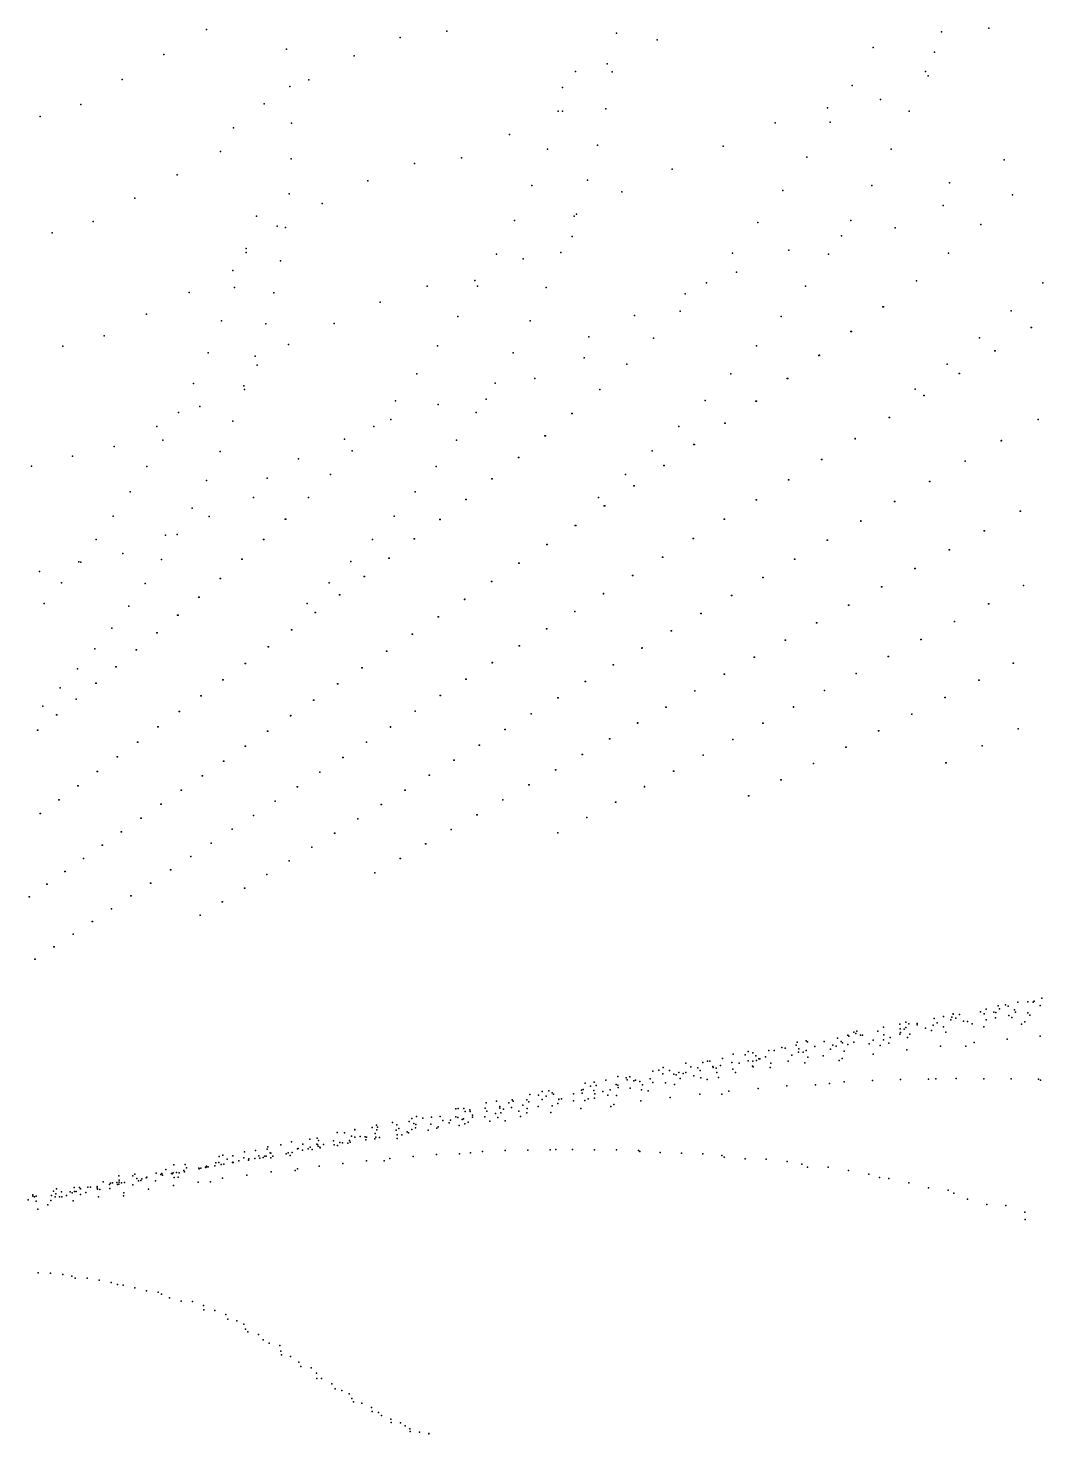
# Model space of a CAD drawing. Extents: x 0 to 4.6, y -1.66 to 1.66.
# Drawn here: x 0.2875 to 0.575, y 0 to 0.3984 of the extents above; entities that cross this region are included whole.
import ezdxf

# ---------------------------------------------------------------- set-up
doc = ezdxf.new("R2010")
doc.units = 0
doc.layers.get('0').update_dxf_attribs({"linetype": 'CONTINUOUS'})

msp = doc.modelspace()

# ---------------------------------------------------------------- linework, layer by layer
at = {"color": 2}
for p in [(0.33807, 0.39805, 12.756), (0.39289, 0.39573, 13.456), (0.40612, 0.3975, 13.456), (0.45422, 0.39693, 20.456), (0.46574, 0.39511, 14.156), (0.54625, 0.39737, 23.256), (0.55965, 0.3984, 14.856), (0.32599, 0.39093, 12.756), (0.36073, 0.39243, 17.656), (0.37986, 0.39059, 13.456), (0.52693, 0.39294, 26.056), (0.54424, 0.3916, 14.856), (0.45159, 0.38832, 14.156), (0.3141, 0.38384, 12.756), (0.36703, 0.38373, 13.456), (0.44261, 0.3861, 23.956), (0.45296, 0.38606, 21.156), (0.54173, 0.38613, 23.956), (0.54248, 0.38485, 14.856), (0.36165, 0.38186, 18.356), (0.43887, 0.38157, 14.156), (0.521, 0.38213, 26.756), (0.30242, 0.3768, 12.756), (0.3544, 0.37692, 13.456), (0.43764, 0.37488, 14.156), (0.43885, 0.37488, 24.656), (0.45114, 0.3755, 21.856), (0.51396, 0.37582, 14.856), (0.529, 0.37816, 14.856), (0.53713, 0.37491, 24.656), (0.29095, 0.37338, 12.756), (0.36208, 0.37151, 19.056), (0.49911, 0.37154, 14.856), (0.51472, 0.37175, 27.456), (0.34568, 0.37016, 13.456), (0.42388, 0.36824, 14.156), (0.34197, 0.36345, 13.456), (0.43469, 0.36411, 25.356), (0.44879, 0.36524, 22.556), (0.48444, 0.36498, 14.856), (0.53204, 0.36413, 25.356), (0.36201, 0.36136, 19.756), (0.39695, 0.35999, 14.156), (0.41031, 0.36165, 14.156), (0.50813, 0.36184, 28.156), (0.56402, 0.3611, 15.556), (0.32975, 0.35678, 13.456), (0.38378, 0.35515, 14.156), (0.44594, 0.35531, 23.256), (0.46997, 0.35847, 14.856), (0.54849, 0.35459, 15.556), (0.36146, 0.35147, 20.456), (0.43017, 0.35376, 26.056), (0.45569, 0.35203, 14.856), (0.50129, 0.3524, 28.856), (0.5265, 0.35379, 26.056), (0.56643, 0.35113, 31.656), (0.31773, 0.35017, 13.456), (0.37082, 0.34871, 14.156), (0.54671, 0.34815, 15.556), (0.30591, 0.3436, 13.456), (0.35223, 0.34507, 23.956), (0.42532, 0.34385, 26.756), (0.44217, 0.3451, 23.956), (0.44286, 0.34565, 14.856), (0.49424, 0.34333, 29.556), (0.52057, 0.34387, 26.756), (0.55739, 0.34274, 32.356), (0.29431, 0.34041, 13.456), (0.35806, 0.34232, 14.156), (0.36046, 0.34185, 21.156), (0.44161, 0.33933, 14.856), (0.51797, 0.33954, 15.556), (0.53314, 0.34176, 15.556), (0.34924, 0.33477, 24.656), (0.34925, 0.33599, 14.156), (0.43841, 0.3348, 24.656), (0.503, 0.33546, 15.556), (0.35901, 0.33249, 21.856), (0.42019, 0.33434, 27.456), (0.42773, 0.33306, 14.856), (0.48702, 0.33461, 30.256), (0.51429, 0.33436, 27.456), (0.5483, 0.33464, 33.056), (0.34551, 0.32972, 14.156), (0.41404, 0.32687, 14.856), (0.48822, 0.32923, 15.556), (0.53917, 0.32681, 33.756), (0.33315, 0.3235, 14.156), (0.34592, 0.3249, 25.356), (0.35715, 0.32342, 22.556), (0.40055, 0.3253, 14.856), (0.41482, 0.32527, 28.156), (0.43426, 0.32493, 25.356), (0.47364, 0.32306, 15.556), (0.47966, 0.32623, 30.956), (0.50772, 0.3253, 28.156), (0.57499, 0.32626, 30.956), (0.38727, 0.32076, 14.856), (0.52969, 0.31937, 34.456), (0.52983, 0.31938, 34.456), (0.32101, 0.31734, 14.156), (0.34232, 0.31544, 26.056), (0.40924, 0.31665, 28.856), (0.42974, 0.31547, 26.056), (0.45925, 0.31696, 15.556), (0.47219, 0.31822, 31.656), (0.50088, 0.31667, 28.856), (0.56605, 0.31825, 31.656), (0.30908, 0.31124, 14.156), (0.35488, 0.31462, 23.256), (0.37419, 0.31472, 14.856), (0.44632, 0.31093, 15.556), (0.5206, 0.31242, 35.156), (0.52074, 0.31244, 35.156), (0.57169, 0.31358, 37.956), (0.57178, 0.31359, 37.956), (0.29735, 0.30829, 14.156), (0.36131, 0.30875, 14.856), (0.40348, 0.30837, 29.556), (0.46466, 0.31055, 32.356), (0.49384, 0.3084, 29.556), (0.55701, 0.31058, 32.356), (0.56142, 0.30697, 38.656), (0.56151, 0.30698, 38.656), (0.33847, 0.30639, 26.756), (0.35179, 0.30539, 23.956), (0.35242, 0.30284, 14.856), (0.4249, 0.30641, 26.756), (0.44506, 0.30497, 15.556), (0.45708, 0.30315, 33.056), (0.51156, 0.30566, 35.856), (0.5117, 0.30567, 35.856), (0.54792, 0.30318, 33.056), (0.39759, 0.30043, 30.256), (0.43107, 0.29907, 15.556), (0.48662, 0.30046, 30.256), (0.50258, 0.29908, 36.556), (0.50272, 0.29909, 36.556), (0.5513, 0.30052, 39.356), (0.55139, 0.30053, 39.356), (0.33439, 0.29772, 27.456), (0.34864, 0.29699, 14.856), (0.3488, 0.29599, 24.656), (0.41977, 0.29775, 27.456), (0.44947, 0.29601, 33.756), (0.53881, 0.29604, 33.756), (0.33618, 0.29121, 14.856), (0.39158, 0.2928, 30.956), (0.40368, 0.29178, 15.556), (0.41727, 0.29325, 15.556), (0.47927, 0.29283, 30.956), (0.49368, 0.29268, 37.256), (0.49381, 0.29269, 37.256), (0.54131, 0.29424, 40.056), (0.5414, 0.29425, 40.056), (0.33011, 0.28947, 28.156), (0.34549, 0.287, 25.356), (0.3903, 0.28752, 15.556), (0.41441, 0.2895, 28.156), (0.44151, 0.28923, 34.456), (0.44161, 0.28923, 34.456), (0.53146, 0.28808, 40.756), (0.53155, 0.28809, 40.756), (0.57362, 0.28746, 43.556), (0.5737, 0.28747, 43.556), (0.32393, 0.2855, 14.856), (0.38548, 0.28552, 31.656), (0.43393, 0.28287, 35.156), (0.43403, 0.28288, 35.156), (0.47181, 0.28554, 31.656), (0.48485, 0.28645, 37.956), (0.48498, 0.28646, 37.956), (0.31188, 0.27985, 14.856), (0.32567, 0.28164, 28.856), (0.37711, 0.28188, 15.556), (0.40883, 0.28166, 28.856), (0.47614, 0.28037, 38.656), (0.47627, 0.28038, 38.656), (0.52177, 0.28205, 41.456), (0.52185, 0.28206, 41.456), (0.56316, 0.28148, 44.256), (0.56324, 0.28149, 44.256), (0.30005, 0.27712, 14.856), (0.34189, 0.27839, 26.056), (0.36414, 0.27631, 15.556), (0.37933, 0.27856, 32.356), (0.42639, 0.2767, 35.856), (0.4265, 0.2767, 35.856), (0.46428, 0.27858, 32.356), (0.51227, 0.27617, 42.156), (0.51236, 0.27618, 42.156), (0.55293, 0.27563, 44.956), (0.553, 0.27564, 44.956), (0.28843, 0.27429, 14.856), (0.32109, 0.27414, 29.556), (0.37314, 0.27185, 33.056), (0.40308, 0.27416, 29.556), (0.4567, 0.27187, 33.056), (0.46756, 0.27445, 39.356), (0.46769, 0.27446, 39.356), (0.31639, 0.26694, 30.256), (0.33804, 0.27017, 26.756), (0.35518, 0.27081, 15.556), (0.39719, 0.26697, 30.256), (0.41891, 0.27068, 36.556), (0.41901, 0.27068, 36.556), (0.45909, 0.26867, 40.056), (0.45922, 0.26868, 40.056), (0.50293, 0.27041, 42.856), (0.50301, 0.27042, 42.856), (0.54286, 0.26988, 45.656), (0.54293, 0.26989, 45.656), (0.35137, 0.26538, 15.556), (0.36693, 0.26537, 33.756), (0.41149, 0.26484, 37.256), (0.41159, 0.26484, 37.256), (0.44911, 0.26539, 33.756), (0.45074, 0.26301, 40.756), (0.45086, 0.26302, 40.756), (0.49373, 0.26475, 43.556), (0.49381, 0.26476, 43.556), (0.53298, 0.26422, 46.356), (0.53305, 0.26423, 46.356), (0.31161, 0.26005, 30.956), (0.33397, 0.26231, 27.456), (0.33881, 0.26002, 15.556), (0.36036, 0.25923, 34.456), (0.36047, 0.25923, 34.456), (0.39118, 0.26007, 30.956), (0.40414, 0.25916, 37.956), (0.40423, 0.25916, 37.956), (0.48473, 0.25921, 44.256), (0.4848, 0.25922, 44.256), (0.56853, 0.26146, 49.156), (0.56863, 0.26147, 49.156), (0.44251, 0.25747, 41.456), (0.44263, 0.25748, 41.456), (0.52337, 0.25871, 47.056), (0.52345, 0.25872, 47.056), (0.55838, 0.25597, 49.856), (0.55847, 0.25597, 49.856), (0.30677, 0.25347, 31.656), (0.32646, 0.25474, 15.556), (0.3297, 0.25485, 28.156), (0.35418, 0.25347, 35.156), (0.35429, 0.25347, 35.156), (0.3851, 0.25349, 31.656), (0.39688, 0.25362, 38.656), (0.39697, 0.25362, 38.656), (0.43446, 0.25208, 42.156), (0.43458, 0.25209, 42.156), (0.47591, 0.25379, 44.956), (0.47599, 0.2538, 44.956), (0.51392, 0.25328, 47.756), (0.51399, 0.25329, 47.756), (0.30187, 0.24719, 32.356), (0.30239, 0.24702, 15.556), (0.31432, 0.24953, 15.556), (0.32526, 0.24779, 28.856), (0.34803, 0.24788, 35.856), (0.34813, 0.24788, 35.856), (0.37895, 0.24722, 32.356), (0.38972, 0.24822, 39.356), (0.38982, 0.24823, 39.356), (0.46725, 0.24847, 45.656), (0.46733, 0.24848, 45.656), (0.50464, 0.24793, 48.456), (0.50471, 0.24793, 48.456), (0.5484, 0.25053, 50.556), (0.54849, 0.25054, 50.556), (0.29068, 0.24442, 15.556), (0.42654, 0.24679, 42.856), (0.42665, 0.24679, 42.856), (0.45875, 0.24323, 46.356), (0.45882, 0.24324, 46.356), (0.53874, 0.24525, 51.256), (0.53883, 0.24526, 51.256), (0.29694, 0.24115, 33.056), (0.32068, 0.24102, 29.556), (0.34192, 0.24244, 36.556), (0.34202, 0.24244, 36.556), (0.37277, 0.24117, 33.056), (0.38266, 0.24296, 40.056), (0.38275, 0.24296, 40.056), (0.41874, 0.24159, 43.556), (0.41885, 0.2416, 43.556), (0.49564, 0.24272, 49.156), (0.49571, 0.24272, 49.156), (0.52924, 0.24004, 51.956), (0.52932, 0.24005, 51.956), (0.56948, 0.24041, 54.056), (0.56954, 0.24042, 54.056), (0.292, 0.23533, 33.756), (0.33586, 0.23716, 37.256), (0.33596, 0.23716, 37.256), (0.36657, 0.23535, 33.756), (0.3757, 0.23781, 40.756), (0.37579, 0.23781, 40.756), (0.4111, 0.23651, 44.256), (0.41121, 0.23652, 44.256), (0.45048, 0.23812, 47.056), (0.45055, 0.23813, 47.056), (0.48679, 0.23759, 49.856), (0.48686, 0.23759, 49.856), (0.55959, 0.23524, 54.756), (0.55964, 0.23525, 54.756), (0.316, 0.23456, 30.256), (0.32986, 0.23203, 37.956), (0.32996, 0.23203, 37.956), (0.36884, 0.23277, 41.456), (0.36893, 0.23277, 41.456), (0.40363, 0.23153, 44.956), (0.40374, 0.23154, 44.956), (0.44234, 0.2331, 47.756), (0.44242, 0.23311, 47.756), (0.47809, 0.23251, 50.556), (0.47816, 0.23252, 50.556), (0.51991, 0.2349, 52.656), (0.52, 0.23491, 52.656), (0.31122, 0.22837, 30.956), (0.36213, 0.22786, 42.156), (0.36222, 0.22786, 42.156), (0.43435, 0.22814, 48.456), (0.43442, 0.22815, 48.456), (0.46967, 0.22758, 51.256), (0.46974, 0.22759, 51.256), (0.51086, 0.2299, 53.356), (0.51095, 0.2299, 53.356), (0.54994, 0.23019, 55.456), (0.55, 0.2302, 55.456), (0.32394, 0.22703, 38.656), (0.32403, 0.22703, 38.656), (0.39628, 0.22664, 45.656), (0.39638, 0.22665, 45.656), (0.42661, 0.22331, 49.156), (0.42668, 0.22332, 49.156), (0.50195, 0.22495, 54.056), (0.50203, 0.22495, 54.056), (0.54044, 0.22518, 56.156), (0.54049, 0.22518, 56.156), (0.30638, 0.22247, 31.656), (0.3181, 0.22216, 39.356), (0.31819, 0.22216, 39.356), (0.35553, 0.22304, 42.856), (0.35561, 0.22305, 42.856), (0.38907, 0.22184, 46.356), (0.38917, 0.22184, 46.356), (0.46138, 0.22272, 51.956), (0.46144, 0.22273, 51.956), (0.49323, 0.22008, 54.756), (0.49331, 0.22009, 54.756), (0.53116, 0.22028, 56.856), (0.53122, 0.22028, 56.856), (0.30149, 0.21686, 32.356), (0.31233, 0.21742, 40.056), (0.31243, 0.21742, 40.056), (0.34902, 0.21832, 43.556), (0.34911, 0.21832, 43.556), (0.38205, 0.21715, 47.056), (0.38216, 0.21715, 47.056), (0.41899, 0.21856, 49.856), (0.41906, 0.21857, 49.856), (0.45325, 0.21792, 52.656), (0.45331, 0.21793, 52.656), (0.48473, 0.21533, 55.456), (0.48481, 0.21533, 55.456), (0.52206, 0.21546, 57.556), (0.52212, 0.21546, 57.556), (0.56659, 0.21845, 58.956), (0.56664, 0.21845, 58.956), (0.29657, 0.21147, 33.056), (0.30665, 0.21277, 40.756), (0.30674, 0.21278, 40.756), (0.34266, 0.21369, 44.256), (0.34274, 0.2137, 44.256), (0.37516, 0.21253, 47.756), (0.37526, 0.21254, 47.756), (0.4115, 0.21386, 50.556), (0.41157, 0.21387, 50.556), (0.44536, 0.21324, 53.356), (0.44543, 0.21325, 53.356), (0.55686, 0.21357, 59.656), (0.55692, 0.21357, 59.656), (0.30106, 0.20823, 41.456), (0.30114, 0.20823, 41.456), (0.33643, 0.20917, 44.956), (0.33651, 0.20917, 44.956), (0.36838, 0.20798, 48.456), (0.36848, 0.20798, 48.456), (0.40425, 0.20929, 51.256), (0.40432, 0.2093, 51.256), (0.43759, 0.20862, 54.056), (0.43765, 0.20863, 54.056), (0.47635, 0.21061, 56.156), (0.47643, 0.21062, 56.156), (0.51308, 0.21067, 58.256), (0.51313, 0.21068, 58.256), (0.54725, 0.20874, 60.356), (0.54731, 0.20874, 60.356), (0.29164, 0.20627, 33.756), (0.29558, 0.20381, 42.156), (0.29567, 0.20381, 42.156), (0.33031, 0.20472, 45.656), (0.33038, 0.20472, 45.656), (0.36181, 0.20354, 49.156), (0.36191, 0.20355, 49.156), (0.39712, 0.20478, 51.956), (0.39719, 0.20479, 51.956), (0.42999, 0.20408, 54.756), (0.43005, 0.20408, 54.756), (0.46818, 0.206, 56.856), (0.46825, 0.206, 56.856), (0.50431, 0.206, 58.956), (0.50437, 0.20601, 58.956), (0.53782, 0.20399, 61.056), (0.53787, 0.204, 61.056), (0.29019, 0.19947, 42.856), (0.29027, 0.19947, 42.856), (0.32429, 0.20035, 46.356), (0.32437, 0.20035, 46.356), (0.39012, 0.20033, 52.656), (0.39019, 0.20034, 52.656), (0.42258, 0.19963, 55.456), (0.42264, 0.19964, 55.456), (0.46016, 0.20146, 57.556), (0.46023, 0.20147, 57.556), (0.49566, 0.20138, 59.656), (0.49571, 0.20138, 59.656), (0.52846, 0.19928, 61.756), (0.52851, 0.19928, 61.756), (0.56799, 0.19981, 63.156), (0.56803, 0.19981, 63.156), (0.31845, 0.19608, 47.056), (0.31853, 0.19608, 47.056), (0.35535, 0.19918, 49.856), (0.35544, 0.19918, 49.856), (0.38333, 0.196, 53.356), (0.38339, 0.19601, 53.356), (0.41528, 0.19523, 56.156), (0.41534, 0.19523, 56.156), (0.45224, 0.19696, 58.256), (0.45231, 0.19697, 58.256), (0.48711, 0.1968, 60.356), (0.48716, 0.19681, 60.356), (0.3127, 0.19188, 47.756), (0.31277, 0.19188, 47.756), (0.349, 0.19486, 50.556), (0.34909, 0.19487, 50.556), (0.37664, 0.19171, 54.056), (0.37671, 0.19172, 54.056), (0.44451, 0.19256, 58.956), (0.44459, 0.19257, 58.956), (0.47871, 0.19231, 61.056), (0.47876, 0.19231, 61.056), (0.51918, 0.19461, 62.456), (0.51923, 0.19462, 62.456), (0.55775, 0.19498, 63.856), (0.5578, 0.19498, 63.856), (0.30705, 0.18774, 48.456), (0.30712, 0.18774, 48.456), (0.34285, 0.19066, 51.256), (0.34294, 0.19067, 51.256), (0.3701, 0.18749, 54.756), (0.37016, 0.1875, 54.756), (0.40815, 0.19092, 56.856), (0.40821, 0.19092, 56.856), (0.43688, 0.18821, 59.656), (0.43696, 0.18822, 59.656), (0.47038, 0.18784, 61.756), (0.47043, 0.18785, 61.756), (0.50997, 0.19, 63.156), (0.51002, 0.19, 63.156), (0.54753, 0.19018, 64.556), (0.54757, 0.19019, 64.556), (0.30157, 0.1837, 49.156), (0.30165, 0.1837, 49.156), (0.3368, 0.18651, 51.956), (0.33689, 0.18652, 51.956), (0.36373, 0.18338, 55.456), (0.36379, 0.18338, 55.456), (0.40116, 0.18668, 57.556), (0.40121, 0.18668, 57.556), (0.42934, 0.1839, 60.356), (0.42942, 0.18391, 60.356), (0.46212, 0.18342, 62.456), (0.46217, 0.18343, 62.456), (0.50078, 0.18539, 63.856), (0.50083, 0.1854, 63.856), (0.29619, 0.17973, 49.856), (0.29626, 0.17973, 49.856), (0.33087, 0.18242, 52.656), (0.33095, 0.18243, 52.656), (0.35744, 0.17929, 56.156), (0.3575, 0.17929, 56.156), (0.39425, 0.18247, 58.256), (0.39431, 0.18248, 58.256), (0.42195, 0.17968, 61.056), (0.42202, 0.17968, 61.056), (0.4916, 0.18082, 64.556), (0.49164, 0.18082, 64.556), (0.2909, 0.1758, 50.556), (0.29097, 0.1758, 50.556), (0.32511, 0.17844, 53.356), (0.3252, 0.17845, 53.356), (0.38752, 0.17836, 58.956), (0.38757, 0.17836, 58.956), (0.4146, 0.17547, 61.756), (0.41467, 0.17547, 61.756), (0.45392, 0.17905, 63.156), (0.45397, 0.17905, 63.156), (0.31944, 0.1745, 54.056), (0.31952, 0.1745, 54.056), (0.34528, 0.17135, 57.556), (0.34534, 0.17136, 57.556), (0.3513, 0.17529, 56.856), (0.35136, 0.17529, 56.856), (0.38087, 0.17429, 59.656), (0.38092, 0.1743, 59.656), (0.40739, 0.17131, 62.456), (0.44574, 0.17469, 63.856), (0.44579, 0.17469, 63.856), (0.31389, 0.17062, 54.756), (0.31397, 0.17062, 54.756), (0.33934, 0.16745, 58.256), (0.3394, 0.16745, 58.256), (0.3743, 0.17026, 60.356), (0.37435, 0.17027, 60.356), (0.40732, 0.17131, 62.456), (0.43757, 0.17035, 64.556), (0.43761, 0.17036, 64.556), (0.30848, 0.16683, 55.456), (0.30856, 0.16684, 55.456), (0.33355, 0.16363, 58.956), (0.3336, 0.16364, 58.956), (0.36785, 0.16631, 61.056), (0.3679, 0.16631, 61.056), (0.4001, 0.16719, 63.156), (0.40016, 0.1672, 63.156), (0.29794, 0.15939, 56.856), (0.29802, 0.15939, 56.856), (0.30315, 0.16307, 56.156), (0.30323, 0.16307, 56.156), (0.32782, 0.15986, 59.656), (0.32788, 0.15986, 59.656), (0.36144, 0.16238, 61.756), (0.36149, 0.16238, 61.756), (0.39288, 0.16309, 63.856), (0.39295, 0.16309, 63.856), (0.29284, 0.15576, 57.556), (0.29292, 0.15577, 57.556), (0.32216, 0.15612, 60.356), (0.32222, 0.15612, 60.356), (0.3551, 0.15849, 62.456), (0.35515, 0.15849, 62.456), (0.38568, 0.15901, 64.556), (0.38575, 0.15901, 64.556), (0.2878, 0.15217, 58.256), (0.28788, 0.15218, 58.256), (0.31661, 0.15245, 61.056), (0.31667, 0.15245, 61.056), (0.3488, 0.15464, 63.156), (0.34885, 0.15465, 63.156), (0.3111, 0.1488, 61.756), (0.31115, 0.1488, 61.756), (0.34251, 0.1508, 63.856), (0.34256, 0.15081, 63.856), (0.30564, 0.14519, 62.456), (0.30569, 0.14519, 62.456), (0.33623, 0.14699, 64.556), (0.33628, 0.14699, 64.556), (0.30022, 0.14162, 63.156), (0.30027, 0.14162, 63.156), (0.29481, 0.13805, 63.856), (0.29485, 0.13806, 63.856), (0.2894, 0.13452, 64.556), (0.28945, 0.13452, 64.556), (0.55736, 0.11965, 70.156), (0.55893, 0.12039, 67.356), (0.56113, 0.11956, 65.256), (0.56231, 0.12132, 68.056), (0.56272, 0.12043, 72.556), (0.56442, 0.12158, 70.956), (0.56516, 0.12126, 68.756), (0.56699, 0.12021, 71.756), (0.56723, 0.11954, 69.456), (0.5679, 0.12236, 70.156), (0.57077, 0.12241, 66.656), (0.57224, 0.12233, 69.456), (0.57254, 0.12263, 71.756), (0.57423, 0.12145, 73.356), (0.57472, 0.12346, 67.356), (0.53448, 0.11616, 68.756), (0.5362, 0.1167, 69.456), (0.53705, 0.11622, 70.156), (0.53937, 0.11635, 70.956), (0.53939, 0.11597, 66.656), (0.54392, 0.11583, 72.556), (0.54417, 0.11775, 71.756), (0.54503, 0.11651, 65.256), (0.54686, 0.11832, 68.056), (0.5489, 0.11736, 73.356), (0.54924, 0.11814, 72.556), (0.54958, 0.11909, 68.756), (0.54958, 0.11897, 70.956), (0.55032, 0.11778, 65.956), (0.5514, 0.11881, 69.456), (0.55248, 0.11693, 70.156), (0.55362, 0.11686, 74.156), (0.55497, 0.11618, 66.656), (0.55839, 0.11904, 71.756), (0.55893, 0.11734, 67.356), (0.5616, 0.11787, 73.356), (0.56171, 0.11942, 73.356), (0.56539, 0.11853, 74.156), (0.56622, 0.118, 65.956), (0.56891, 0.1161, 74.956), (0.56991, 0.11681, 74.956), (0.57076, 0.11929, 66.656), (0.57133, 0.11869, 74.156), (0.5168, 0.11214, 68.056), (0.51973, 0.11304, 70.956), (0.52002, 0.11273, 71.756), (0.52147, 0.11384, 69.456), (0.52202, 0.11348, 72.556), (0.52225, 0.11417, 70.156), (0.52328, 0.11304, 73.356), (0.52391, 0.11304, 66.656), (0.52694, 0.11161, 65.956), (0.52821, 0.11409, 67.356), (0.52986, 0.11524, 71.756), (0.52987, 0.11165, 74.156), (0.52997, 0.1131, 74.156), (0.53172, 0.11235, 68.056), (0.53448, 0.11324, 68.756), (0.53453, 0.1148, 65.956), (0.53465, 0.11372, 70.956), (0.53567, 0.11471, 72.556), (0.53613, 0.11521, 73.356), (0.53667, 0.11231, 74.956), (0.53729, 0.11327, 65.256), (0.54178, 0.115, 74.156), (0.54346, 0.11429, 67.356), (0.54685, 0.11533, 68.056), (0.54748, 0.11386, 74.956), (0.55823, 0.11537, 74.956), (0.5649, 0.11183, 75.756), (0.57425, 0.1127, 75.756), (0.48727, 0.10763, 71.756), (0.49152, 0.10837, 70.956), (0.4928, 0.10796, 69.456), (0.49735, 0.10863, 73.356), (0.49886, 0.10868, 72.556), (0.50108, 0.10954, 71.756), (0.50196, 0.10934, 68.056), (0.5051, 0.11012, 68.756), (0.5054, 0.11106, 70.956), (0.50576, 0.10815, 67.356), (0.50583, 0.10916, 74.156), (0.50704, 0.10815, 69.456), (0.5079, 0.11139, 70.156), (0.5079, 0.10862, 70.156), (0.5083, 0.11109, 72.556), (0.51035, 0.1098, 73.356), (0.51304, 0.11122, 67.356), (0.51485, 0.10905, 74.956), (0.51547, 0.1102, 71.756), (0.51647, 0.10991, 66.656), (0.51788, 0.11117, 74.156), (0.51821, 0.11086, 73.356), (0.51874, 0.10844, 65.956), (0.51969, 0.11032, 68.756), (0.52146, 0.11099, 69.456), (0.52579, 0.11058, 74.956), (0.52689, 0.10763, 75.756), (0.52892, 0.11004, 65.256), (0.53131, 0.11073, 74.956), (0.53648, 0.1088, 75.756), (0.54602, 0.1099, 75.756), (0.55319, 0.10991, 75.756), (0.55549, 0.1109, 75.756), (0.46744, 0.10381, 72.556), (0.47388, 0.10505, 71.756), (0.47528, 0.10407, 73.356), (0.47719, 0.10371, 66.656), (0.47866, 0.10528, 69.456), (0.47998, 0.10566, 70.156), (0.48068, 0.10563, 72.556), (0.48151, 0.10408, 74.156), (0.48161, 0.10381, 74.956), (0.48241, 0.10362, 65.256), (0.48364, 0.10444, 68.756), (0.48427, 0.10636, 73.356), (0.48686, 0.10529, 65.956), (0.48892, 0.10508, 74.156), (0.49061, 0.10738, 68.756), (0.49151, 0.10569, 70.956), (0.49276, 0.10425, 74.956), (0.49285, 0.10559, 74.956), (0.49288, 0.10403, 66.656), (0.49371, 0.10713, 74.156), (0.49385, 0.10585, 70.156), (0.49449, 0.10626, 72.556), (0.49484, 0.10633, 68.056), (0.49642, 0.10684, 65.256), (0.49776, 0.10381, 75.756), (0.49789, 0.1051, 67.356), (0.50287, 0.10562, 65.956), (0.50383, 0.10734, 74.956), (0.50753, 0.10516, 75.756), (0.50843, 0.1068, 66.656), (0.51274, 0.10717, 65.256), (0.51724, 0.1058, 75.756), (0.51815, 0.10643, 75.756), (0.44783, 0.0997, 71.756), (0.45117, 0.10029, 70.956), (0.4546, 0.10133, 72.556), (0.4569, 0.10086, 74.156), (0.4572, 0.10036, 68.056), (0.45797, 0.10118, 73.356), (0.45913, 0.10009, 74.956), (0.45959, 0.10025, 70.156), (0.46077, 0.09988, 71.756), (0.46372, 0.1006, 66.656), (0.4645, 0.10282, 70.956), (0.46621, 0.10305, 70.156), (0.46729, 0.10206, 67.356), (0.46924, 0.10299, 74.156), (0.4704, 0.10196, 74.956), (0.47112, 0.10178, 73.356), (0.47186, 0.10241, 69.456), (0.47223, 0.10068, 68.056), (0.47312, 0.10213, 65.956), (0.47388, 0.10246, 71.756), (0.47611, 0.10151, 68.756), (0.47792, 0.10301, 70.956), (0.47804, 0.10087, 75.756), (0.4799, 0.10043, 65.256), (0.48266, 0.10238, 67.356), (0.48306, 0.10101, 75.756), (0.48713, 0.10334, 68.056), (0.48793, 0.10243, 75.756), (0.51869, 0.09977, 76.556), (0.52671, 0.10019, 76.556), (0.53468, 0.10041, 76.556), (0.54261, 0.10049, 76.556), (0.54465, 0.10064, 76.556), (0.55047, 0.1007, 76.556), (0.55829, 0.10067, 76.556), (0.56605, 0.10067, 76.556), (0.57376, 0.10049, 76.556), (0.57429, 0.10025, 76.556), (0.42961, 0.0962, 72.556), (0.43209, 0.09598, 74.156), (0.43311, 0.09708, 73.356), (0.43424, 0.09567, 68.756), (0.43498, 0.09726, 71.756), (0.43597, 0.09669, 69.456), (0.43638, 0.09626, 74.956), (0.44201, 0.09637, 72.556), (0.4443, 0.09737, 68.056), (0.44449, 0.09654, 74.156), (0.44476, 0.09758, 70.956), (0.44534, 0.09944, 73.356), (0.44685, 0.09859, 68.756), (0.44778, 0.09727, 74.956), (0.44809, 0.0964, 75.756), (0.44842, 0.09871, 74.156), (0.45031, 0.09699, 69.456), (0.45174, 0.09598, 67.356), (0.45243, 0.09746, 70.156), (0.45411, 0.09901, 67.356), (0.45422, 0.09587, 65.956), (0.45459, 0.09885, 72.556), (0.45468, 0.09819, 74.956), (0.45807, 0.09797, 75.756), (0.46131, 0.09751, 66.656), (0.46155, 0.0989, 68.756), (0.46314, 0.09726, 65.256), (0.46452, 0.09955, 69.456), (0.46808, 0.09951, 75.756), (0.47066, 0.09899, 65.956), (0.47778, 0.0963, 76.556), (0.48406, 0.0963, 76.556), (0.48606, 0.09714, 76.556), (0.4943, 0.09793, 76.556), (0.50248, 0.09865, 76.556), (0.51061, 0.0989, 76.556), (0.51452, 0.09926, 76.556), (0.40863, 0.09213, 74.156), (0.4093, 0.09219, 73.356), (0.41093, 0.09217, 70.956), (0.41265, 0.09187, 70.156), (0.41701, 0.09229, 74.956), (0.41728, 0.09386, 72.556), (0.42018, 0.09434, 74.156), (0.42112, 0.09235, 73.356), (0.42113, 0.09277, 65.956), (0.42213, 0.09203, 71.756), (0.42367, 0.09383, 69.456), (0.42444, 0.09246, 70.956), (0.42463, 0.09467, 70.156), (0.4249, 0.09428, 74.956), (0.42768, 0.09313, 75.756), (0.4288, 0.09464, 71.756), (0.42884, 0.09224, 66.656), (0.4294, 0.09411, 65.256), (0.43198, 0.09275, 68.756), (0.43311, 0.09472, 73.356), (0.43597, 0.09297, 67.356), (0.43753, 0.09362, 65.956), (0.43784, 0.09488, 70.956), (0.43787, 0.09479, 75.756), (0.43859, 0.09496, 70.156), (0.44198, 0.0944, 68.056), (0.4441, 0.09226, 76.556), (0.4452, 0.09445, 66.656), (0.44612, 0.09497, 65.256), (0.448, 0.09519, 75.756), (0.4526, 0.09281, 76.556), (0.4534, 0.09335, 76.556), (0.46104, 0.09438, 76.556), (0.46944, 0.09536, 76.556), (0.39075, 0.08824, 74.956), (0.39547, 0.08849, 68.056), (0.39619, 0.08941, 71.756), (0.39674, 0.08797, 75.756), (0.39733, 0.08766, 74.156), (0.39755, 0.08996, 73.356), (0.39934, 0.08946, 70.956), (0.40158, 0.08775, 68.756), (0.40182, 0.08976, 74.956), (0.4042, 0.08997, 67.356), (0.40495, 0.08883, 72.556), (0.40675, 0.08813, 69.456), (0.40712, 0.08888, 75.756), (0.40863, 0.0899, 74.156), (0.40921, 0.08969, 71.756), (0.4105, 0.08908, 70.156), (0.41087, 0.08931, 68.056), (0.41122, 0.08787, 65.256), (0.41135, 0.09134, 72.556), (0.4122, 0.08836, 66.656), (0.41276, 0.09139, 66.656), (0.41336, 0.09028, 74.956), (0.41339, 0.08972, 75.756), (0.4169, 0.08985, 68.756), (0.41743, 0.09144, 75.756), (0.41829, 0.08858, 76.556), (0.41994, 0.09079, 67.356), (0.42056, 0.08969, 65.956), (0.42146, 0.09097, 69.456), (0.42269, 0.0887, 76.556), (0.42655, 0.09144, 68.056), (0.42695, 0.08992, 76.556), (0.42882, 0.09098, 65.256), (0.43555, 0.09111, 76.556), (0.36934, 0.08378, 72.556), (0.37509, 0.0854, 74.156), (0.37711, 0.0853, 69.456), (0.37914, 0.08438, 75.756), (0.38001, 0.08618, 74.956), (0.38001, 0.08411, 74.956), (0.38006, 0.08631, 72.556), (0.38161, 0.0843, 70.156), (0.383, 0.08417, 71.756), (0.38338, 0.08405, 70.956), (0.38501, 0.08679, 71.756), (0.38581, 0.08516, 73.356), (0.386, 0.08408, 68.756), (0.38617, 0.08751, 74.156), (0.38631, 0.08619, 75.756), (0.38652, 0.08696, 68.756), (0.38709, 0.08402, 67.356), (0.3918, 0.08608, 69.456), (0.39191, 0.08756, 73.356), (0.39201, 0.08368, 76.556), (0.39209, 0.08473, 76.556), (0.39256, 0.08657, 72.556), (0.39334, 0.08478, 65.256), (0.39493, 0.08556, 68.056), (0.39529, 0.08535, 66.656), (0.39616, 0.08631, 70.156), (0.39726, 0.08675, 70.956), (0.40082, 0.08608, 76.556), (0.4033, 0.08662, 65.956), (0.40365, 0.08698, 67.356), (0.40958, 0.08741, 76.556), (0.34882, 0.07993, 74.956), (0.35188, 0.08034, 73.356), (0.35526, 0.08071, 75.756), (0.35545, 0.08136, 70.956), (0.35912, 0.08189, 74.956), (0.3621, 0.08276, 73.356), (0.36226, 0.07975, 68.056), (0.36384, 0.08076, 66.656), (0.36401, 0.08087, 74.156), (0.36526, 0.08043, 76.556), (0.36533, 0.08209, 75.756), (0.3668, 0.08078, 70.156), (0.3673, 0.08354, 70.156), (0.36741, 0.08126, 72.556), (0.36795, 0.08057, 65.956), (0.36929, 0.0821, 70.956), (0.3695, 0.08203, 74.956), (0.36963, 0.08155, 71.756), (0.36976, 0.08314, 74.156), (0.37016, 0.08122, 68.756), (0.37026, 0.08107, 67.356), (0.37121, 0.08197, 65.956), (0.37401, 0.08301, 73.356), (0.37423, 0.08189, 76.556), (0.37518, 0.08173, 65.256), (0.37582, 0.08256, 75.756), (0.3766, 0.08248, 69.456), (0.3781, 0.08235, 66.656), (0.3785, 0.08315, 65.256), (0.37873, 0.08265, 68.056), (0.38315, 0.08333, 76.556), (0.38576, 0.08358, 65.956), (0.41619, 0.08001, 77.356), (0.42263, 0.0803, 77.356), (0.42903, 0.08045, 77.356), (0.43539, 0.0805, 77.356), (0.43702, 0.08058, 77.356), (0.4417, 0.08057, 77.356), (0.44797, 0.08049, 77.356), (0.4542, 0.08049, 77.356), (0.46038, 0.08031, 77.356), (0.46081, 0.08006, 77.356), (0.46653, 0.07976, 77.356), (0.32875, 0.07623, 72.556), (0.332, 0.07631, 74.156), (0.33803, 0.07586, 76.556), (0.33816, 0.0757, 65.256), (0.33851, 0.0757, 74.956), (0.3404, 0.076, 70.956), (0.34071, 0.07686, 68.756), (0.34155, 0.07692, 72.556), (0.34164, 0.07859, 74.156), (0.34223, 0.07635, 71.756), (0.34269, 0.07895, 71.756), (0.34295, 0.07645, 66.656), (0.34386, 0.07782, 74.956), (0.34544, 0.07688, 69.456), (0.3455, 0.07884, 75.756), (0.3455, 0.07696, 75.756), (0.34554, 0.07688, 68.056), (0.34716, 0.07741, 76.556), (0.3486, 0.07821, 68.056), (0.34991, 0.07759, 65.956), (0.35005, 0.07793, 73.356), (0.35175, 0.07803, 70.156), (0.35287, 0.07883, 74.156), (0.35317, 0.07815, 67.356), (0.35406, 0.07837, 68.756), (0.35458, 0.07874, 72.556), (0.35497, 0.07867, 70.956), (0.35604, 0.07966, 71.756), (0.35624, 0.07821, 76.556), (0.35629, 0.07951, 67.356), (0.35678, 0.07871, 65.256), (0.36064, 0.07939, 66.656), (0.36114, 0.07967, 69.456), (0.36172, 0.07894, 76.556), (0.36994, 0.07591, 77.356), (0.37668, 0.07667, 77.356), (0.38337, 0.07739, 77.356), (0.38841, 0.07739, 77.356), (0.39002, 0.07804, 77.356), (0.39663, 0.07864, 77.356), (0.40319, 0.07918, 77.356), (0.40971, 0.07937, 77.356), (0.41285, 0.07964, 77.356), (0.47263, 0.0796, 77.356), (0.47869, 0.07939, 77.356), (0.48408, 0.07894, 77.356), (0.48471, 0.07843, 77.356), (0.49068, 0.07796, 77.356), (0.49661, 0.07786, 77.356), (0.50251, 0.07717, 77.356), (0.50674, 0.07642, 77.356), (0.31321, 0.07311, 73.356), (0.31332, 0.07193, 70.956), (0.31714, 0.07316, 75.756), (0.31771, 0.07358, 74.956), (0.31832, 0.07238, 67.356), (0.31873, 0.07174, 74.156), (0.31938, 0.07182, 65.256), (0.31967, 0.07229, 76.556), (0.32092, 0.07259, 70.156), (0.32115, 0.07274, 68.756), (0.32377, 0.07385, 70.156), (0.32506, 0.07353, 66.656), (0.32541, 0.07378, 73.356), (0.3256, 0.07334, 70.956), (0.32651, 0.07494, 75.756), (0.32816, 0.0738, 74.956), (0.32819, 0.07375, 71.756), (0.3283, 0.07372, 72.556), (0.32859, 0.07403, 68.056), (0.32885, 0.0727, 76.556), (0.32949, 0.07411, 69.456), (0.32996, 0.07272, 65.256), (0.33027, 0.07402, 74.156), (0.33165, 0.07463, 65.956), (0.33176, 0.07429, 76.556), (0.33241, 0.0754, 69.456), (0.33584, 0.07526, 67.356), (0.33594, 0.07507, 75.756), (0.33645, 0.0753, 70.156), (0.33772, 0.07555, 68.756), (0.33782, 0.07552, 73.356), (0.34258, 0.07243, 77.356), (0.34949, 0.07336, 77.356), (0.35635, 0.07426, 77.356), (0.36317, 0.07468, 77.356), (0.3638, 0.07511, 77.356), (0.50835, 0.07563, 77.356), (0.51416, 0.0756, 77.356), (0.51993, 0.07462, 77.356), (0.52565, 0.07357, 77.356), (0.52869, 0.07264, 77.356), (0.53133, 0.07242, 77.356), (0.28886, 0.06777, 66.656), (0.29471, 0.06879, 65.956), (0.29534, 0.06807, 70.956), (0.29551, 0.06946, 74.156), (0.29698, 0.06863, 69.456), (0.29943, 0.06861, 71.756), (0.29995, 0.06832, 73.356), (0.3005, 0.06979, 65.256), (0.30064, 0.06866, 67.356), (0.30114, 0.06873, 72.556), (0.30208, 0.0698, 71.756), (0.30232, 0.06945, 76.556), (0.30232, 0.06781, 76.556), (0.30389, 0.06838, 68.056), (0.3044, 0.06996, 68.756), (0.30518, 0.06989, 70.156), (0.30701, 0.06975, 66.656), (0.30702, 0.07008, 74.156), (0.30714, 0.06931, 74.956), (0.30777, 0.0693, 75.756), (0.30874, 0.07145, 74.956), (0.31057, 0.0707, 70.956), (0.3106, 0.06952, 67.356), (0.31086, 0.07109, 76.556), (0.31144, 0.07119, 68.056), (0.31263, 0.07123, 75.756), (0.31279, 0.07071, 73.356), (0.31323, 0.0708, 65.956), (0.31333, 0.07136, 69.456), (0.31392, 0.07117, 71.756), (0.31461, 0.06832, 77.356), (0.31483, 0.07122, 72.556), (0.31718, 0.07062, 66.656), (0.32162, 0.0694, 77.356), (0.32361, 0.07169, 65.956), (0.32865, 0.07044, 77.356), (0.33564, 0.07137, 77.356), (0.33916, 0.07146, 77.356), (0.53697, 0.07111, 77.356), (0.54256, 0.06972, 77.356), (0.54812, 0.06907, 77.356), (0.54979, 0.06818, 77.356), (0.28749, 0.06635, 68.756), (0.28885, 0.06737, 75.756), (0.28926, 0.06721, 70.156), (0.28978, 0.0674, 72.556), (0.28978, 0.06591, 69.456), (0.29308, 0.06491, 77.356), (0.29395, 0.06615, 76.556), (0.29415, 0.06753, 68.056), (0.29511, 0.06718, 74.156), (0.29641, 0.06718, 74.956), (0.29702, 0.06719, 68.756), (0.29835, 0.06757, 75.756), (0.30028, 0.06608, 77.356), (0.30744, 0.06722, 77.356), (0.31455, 0.06749, 77.356), (0.55363, 0.06651, 77.356), (0.5591, 0.06497, 77.356), (0.56452, 0.06473, 77.356), (0.29024, 0.06372, 77.356), (0.56991, 0.06279, 77.356), (0.56997, 0.06076, 77.356), (0.29034, 0.04565, 78.156), (0.29385, 0.04559, 78.156), (0.29734, 0.04515, 78.156), (0.29984, 0.04467, 78.156), (0.3008, 0.04416, 78.156), (0.30423, 0.04414, 78.156), (0.30764, 0.04354, 78.156), (0.31103, 0.04289, 78.156), (0.31283, 0.04231, 78.156), (0.31439, 0.04217, 78.156), (0.31773, 0.04138, 78.156), (0.32104, 0.04053, 78.156), (0.32432, 0.04013, 78.156), (0.32531, 0.03959, 78.156), (0.32759, 0.03859, 78.156), (0.33082, 0.03766, 78.156), (0.33403, 0.03752, 78.156), (0.33722, 0.03637, 78.156), (0.33726, 0.03516, 78.156), (0.34038, 0.03495, 78.156), (0.34352, 0.03386, 78.156), (0.34411, 0.03252, 78.156), (0.34663, 0.03202, 78.156), (0.34859, 0.03111, 78.156), (0.34906, 0.02965, 78.156), (0.34971, 0.02893, 78.156), (0.35278, 0.02815, 78.156), (0.35405, 0.02662, 78.156), (0.35581, 0.02573, 78.156), (0.35883, 0.02506, 78.156), (0.35909, 0.02348, 78.156), (0.35926, 0.02243, 78.156), (0.36181, 0.02189, 78.156), (0.36418, 0.0203, 78.156), (0.36477, 0.01905, 78.156), (0.36771, 0.01874, 78.156), (0.36922, 0.01718, 78.156), (0.3693, 0.01567, 78.156), (0.37062, 0.01567, 78.156), (0.37351, 0.01417, 78.156), (0.37448, 0.01274, 78.156), (0.37637, 0.01234, 78.156), (0.37841, 0.01134, 78.156), (0.37921, 0.01, 78.156), (0.37969, 0.00913, 78.156), (0.38202, 0.00871, 78.156), (0.38481, 0.00748, 78.156), (0.38495, 0.00632, 78.156), (0.3868, 0.0061, 78.156), (0.38757, 0.00519, 78.156), (0.39026, 0.00414, 78.156), (0.39031, 0.00319, 78.156), (0.39302, 0.00315, 78.156), (0.39434, 0.00224, 78.156), (0.39561, 0.00141, 78.156), (0.39571, 0.00069, 78.156), (0.39837, 0.00049, 78.156), (0.40101, 0.00007, 78.156), (0.40101, 0, 78.156), (0.40101, 0, 78.156)]:
    msp.add_point(p, dxfattribs=at)

doc.saveas('drawing.dxf')
